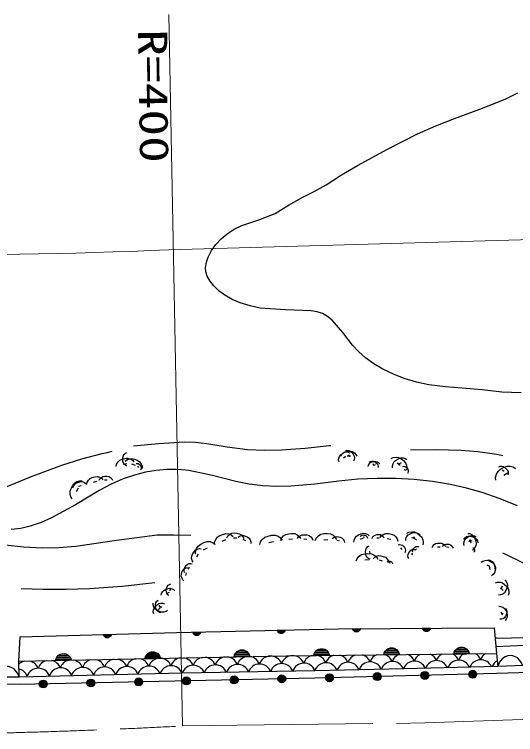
# Model space of a CAD drawing. Units: millimetres, scale not verified. Extents: x 40000 to 680000, y 20000 to 380000.
# Drawn here: x 475584 to 507175, y 285335 to 330701 of the extents above; entities that cross this region are included whole.
import ezdxf
from ezdxf.enums import TextEntityAlignment as Align

# ---------------------------------------------------------------- set-up
doc = ezdxf.new("R2010")
doc.units = ezdxf.units.MM
doc.header["$LTSCALE"] = 1000
doc.linetypes.add('CHAIN', pattern=[18.5, 12, -1.5, 3.5, -1.5])
for name, color, linetype, lineweight in [('M-BGD', 7, 'Continuous', 25), ('M-BGD-HTXT', 7, 'Continuous', 13), ('M-BMK', 2, 'CHAIN', 13)]:
    doc.layers.add(name, color=color, linetype=linetype, lineweight=lineweight)
doc.styles.add('ＭＳ ゴシック', font='')
doc.styles.get('ＭＳ ゴシック').set_extended_font_data('MS Gothic')

# ---------------------------------------------------------------- blocks, each defined once
blk = doc.blocks.new('BUHIN13')
at = {"layer": 'M-BGD'}
blk.add_lwpolyline([(-1, 795), (-184, 735), (-339, 640), (-513, 485), (-609, 309), (-668, 123), (-668, -124), (-608, -311), (-512, -486), (-337, -640), (-182, -732), (1, -795)], dxfattribs=at)
blk = doc.blocks.new('BUHIN14')
at = {"layer": 'M-BGD'}
blk.add_lwpolyline([(-25, 773), (-201, 709), (-349, 612), (-514, 455), (-601, 282), (-653, 99), (-645, -141), (-582, -321), (-483, -488), (-308, -633), (-155, -717), (25, -773)], dxfattribs=at)
blk = doc.blocks.new('BUHIN45')
at = {"layer": 'M-BGD'}
for p, q in [((-57, -476), (-68, 474)), ((-377, 181), (-373, -192)), ((-309, -306), (-316, 299)), ((-254, 362), (-246, -365)), ((-183, -415), (-192, 408)), ((-130, 449), (-120, -451))]:
    blk.add_line(p, q, dxfattribs=at)
blk.add_lwpolyline([(6, -500), (-110, -461), (-208, -405), (-319, -309), (-380, -199), (-419, -82), (-421, 73), (-385, 191), (-326, 301), (-217, 400), (-120, 461), (-6, 500)], close=True, dxfattribs=at)
blk = doc.blocks.new('BUHIN46')
at = {"layer": 'M-BGD'}
for p, q in [((-52, -476), (-73, 474)), ((-379, 177), (-371, -196)), ((-306, -309), (-319, 296)), ((-258, 359), (-242, -368)), ((-178, -416), (-196, 406)), ((-135, 447), (-115, -453))]:
    blk.add_line(p, q, dxfattribs=at)
blk.add_lwpolyline([(11, -500), (-105, -462), (-204, -407), (-316, -312), (-378, -203), (-418, -87), (-422, 68), (-387, 187), (-329, 298), (-221, 398), (-125, 460), (-11, 500)], close=True, dxfattribs=at)
blk = doc.blocks.new('BUHIN47')
at = {"layer": 'M-BGD'}
for p, q in [((30, 238), (33, -237)), ((64, -225), (61, 225)), ((92, 207), (95, -204)), ((126, -182), (124, 182)), ((155, 152), (157, -150)), ((188, -91), (187, 95))]:
    blk.add_line(p, q, dxfattribs=at)
blk.add_lwpolyline([(-2, 250), (56, 230), (105, 202), (160, 154), (191, 99), (210, 40), (210, -37), (192, -96), (162, -151), (108, -201), (59, -231), (2, -250)], close=True, dxfattribs=at)
blk = doc.blocks.new('BUHIN48')
at = {"layer": 'M-BGD'}
for p, q in [((25, 238), (37, -237)), ((68, -223), (57, 226)), ((89, 209), (99, -203)), ((129, -179), (120, 184)), ((152, 155), (160, -147)), ((190, -88), (185, 98))]:
    blk.add_line(p, q, dxfattribs=at)
blk.add_lwpolyline([(-6, 250), (52, 231), (101, 204), (157, 156), (189, 102), (209, 44), (211, -34), (194, -93), (165, -148), (111, -199), (63, -230), (6, -250)], close=True, dxfattribs=at)
blk = doc.blocks.new('BUHIN162')
at = {"layer": 'M-BGD'}
for radius in [249, 220, 191, 161, 132, 97.5, 67.5, 38.8, 7.5]:
    blk.add_circle((0, 0), radius, dxfattribs=at)
blk = doc.blocks.new('BUHIN163')
at = {"layer": 'M-BGD'}
for radius in [249, 220, 191, 161, 132, 97.5, 67.5, 38.8, 7.5]:
    blk.add_circle((0, 0), radius, dxfattribs=at)
blk = doc.blocks.new('BUHIN739')
at = {"layer": 'M-BGD'}
blk.add_line((-23, 85), (23, -85), dxfattribs=at)
blk.add_lwpolyline([(113, -424), (10, -403), (-101, -334), (-182, -253), (-237, -134), (-271, -7), (-285, 132), (-255, 249), (-192, 353), (-113, 424)], dxfattribs=at)
blk = doc.blocks.new('BUHIN314')
at = {"layer": 'M-BGD'}
blk.add_line((0, 85), (0, -85), dxfattribs=at)
blk.add_lwpolyline([(0, -424), (-91, -379), (-178, -286), (-233, -191), (-254, -66), (-254, 61), (-233, 195), (-176, 296), (-91, 377), (0, 424)], dxfattribs=at)
blk = doc.blocks.new('BUHIN313')
at = {"layer": 'M-BGD'}
blk.add_line((-57, 45), (57, -45), dxfattribs=at)
blk.add_lwpolyline([(283, -226), (204, -263), (96, -271), (3, -257), (-92, -205), (-176, -137), (-254, -52), (-292, 41), (-300, 140), (-283, 226)], dxfattribs=at)
blk = doc.blocks.new('BUHIN237')
at = {"layer": 'M-BGD'}
blk.add_line((-62, 124), (62, -124), dxfattribs=at)
blk.add_lwpolyline([(311, -621), (145, -623), (-51, -550), (-201, -451), (-324, -283), (-418, -97), (-485, 114), (-476, 306), (-411, 486), (-311, 621)], dxfattribs=at)
blk = doc.blocks.new('BUHIN387')
at = {"layer": 'M-BGD'}
blk.add_line((-51, 119), (51, -119), dxfattribs=at)
blk.add_lwpolyline([(255, -593), (101, -585), (-77, -507), (-211, -407), (-316, -245), (-393, -67), (-443, 133), (-424, 309), (-354, 473), (-255, 593)], dxfattribs=at)
blk = doc.blocks.new('BUHIN455')
at = {"layer": 'M-BGD'}
blk.add_line((6, 107), (-6, -107), dxfattribs=at)
blk.add_lwpolyline([(-28, -537), (-140, -474), (-244, -351), (-308, -226), (-326, -67), (-318, 94), (-282, 262), (-203, 387), (-91, 484), (28, 537)], dxfattribs=at)
blk = doc.blocks.new('BUHIN793')
at = {"layer": 'M-BGD'}
blk.add_line((-34, 90), (34, -90), dxfattribs=at)
blk.add_lwpolyline([(170, -452), (55, -441), (-75, -376), (-172, -297), (-245, -172), (-296, -36), (-327, 114), (-306, 246), (-248, 366), (-170, 452)], dxfattribs=at)
blk = doc.blocks.new('BUHIN589')
at = {"layer": 'M-BGD'}
blk.add_line((11, 68), (-11, -68), dxfattribs=at)
blk.add_lwpolyline([(-56, -339), (-123, -291), (-180, -205), (-212, -122), (-212, -19), (-195, 83), (-161, 187), (-101, 261), (-23, 314), (56, 339)], dxfattribs=at)
blk = doc.blocks.new('BUHIN385')
at = {"layer": 'M-BGD'}
blk.add_line((22, 96), (-22, -96), dxfattribs=at)
blk.add_lwpolyline([(-112, -480), (-204, -406), (-278, -277), (-315, -154), (-306, -7), (-272, 137), (-212, 283), (-121, 383), (-3, 452), (112, 480)], dxfattribs=at)
blk = doc.blocks.new('BUHIN266')
at = {"layer": 'M-BGD'}
blk.add_line((0, 102), (0, -102), dxfattribs=at)
blk.add_lwpolyline([(1, -508), (-109, -455), (-213, -343), (-279, -229), (-305, -79), (-305, 73), (-280, 234), (-211, 356), (-110, 452), (-1, 508)], dxfattribs=at)
blk = doc.blocks.new('BUHIN554')
at = {"layer": 'M-BGD'}
blk.add_line((34, 57), (-34, -57), dxfattribs=at)
blk.add_lwpolyline([(-169, -283), (-212, -217), (-233, -120), (-232, -34), (-196, 58), (-145, 142), (-78, 223), (1, 268), (90, 288), (169, 283)], dxfattribs=at)
blk = doc.blocks.new('BUHIN340')
at = {"layer": 'M-BGD'}
blk.add_line((73, 96), (-73, -96), dxfattribs=at)
blk.add_lwpolyline([(-367, -481), (-432, -351), (-449, -170), (-429, -15), (-345, 146), (-235, 290), (-96, 423), (57, 489), (223, 507), (367, 481)], dxfattribs=at)
blk = doc.blocks.new('BUHIN768')
at = {"layer": 'M-BGD'}
blk.add_line((45, 28), (-45, -28), dxfattribs=at)
blk.add_lwpolyline([(-226, -141), (-233, -78), (-212, -1), (-179, 61), (-120, 114), (-52, 156), (26, 189), (99, 193), (171, 174), (226, 141)], dxfattribs=at)

msp = doc.modelspace()

# ---------------------------------------------------------------- linework, layer by layer
at = {"layer": 'M-BGD'}
for p, q in [((482674, 302761), (482674, 302591)), ((496454, 302860), (496318, 302747)), ((496751, 302831), (496649, 302966)), ((482670, 302396), (482445, 302339)), ((483210, 302280), (482993, 302370)), ((483427, 302170), (483371, 302249)), ((498317, 302324), (498170, 302290)), ((499957, 302451), (499776, 302349)), ((506450, 301900), (506337, 302001)), ((506674, 301805), (506425, 301658)), ((480761, 301272), (480558, 301216)), ((479603, 300858), (479479, 300632)), ((490164, 297538), (490005, 297617)), ((493122, 297639), (492873, 297616)), ((494009, 297619), (493817, 297641)), ((495349, 297602), (495078, 297591)), ((497563, 297703), (497371, 297624)), ((497658, 297752), (497567, 297775)), ((498573, 297717), (498424, 297705)), ((499306, 297619), (499080, 297664)), ((500921, 297580), (500718, 297726)), ((504368, 297403), (504300, 297606)), ((491906, 297472), (491624, 297415)), ((496081, 297523), (495923, 297568)), ((502423, 297151), (502253, 297140)), ((504369, 297584), (504222, 297471)), ((504438, 297515), (504258, 297560)), ((487157, 296705), (487056, 296535)), ((497973, 296889), (497985, 296720)), ((500026, 296988), (499947, 297090)), ((500683, 296765), (500603, 296652)), ((500926, 297027), (500847, 296959)), ((504508, 296935), (504497, 296992)), ((497941, 296339), (497670, 296316)), ((499288, 296133), (499220, 296156)), ((505553, 295922), (505373, 296013)), ((505574, 295741), (505529, 295945)), ((486408, 295524), (486363, 295354)), ((485400, 294534), (485377, 294387)), ((506382, 294419), (506223, 294577)), ((506265, 294505), (506344, 294697)), ((485348, 294280), (485179, 294224)), ((484779, 293318), (484644, 293194)), ((484698, 293442), (484879, 293352)), ((484712, 293481), (484746, 293323)), ((506352, 292875), (506273, 293056)), ((506326, 292870), (506394, 293006)), ((475951, 291491), (485803, 291760)), ((485803, 291760), (496018, 292003)), ((496018, 292003), (505816, 292057)), ((505816, 292057), (505978, 290440)), ((475857, 289955), (475951, 291491)), ((481681, 291617), (481206, 291604)), ((481219, 291573), (481669, 291585)), ((481651, 291553), (481240, 291542)), ((481264, 291511), (481627, 291521)), ((481598, 291489), (481296, 291481)), ((481355, 291451), (481541, 291456)), ((492743, 290305), (505978, 290440)), ((505978, 290440), (506059, 289631)), ((475857, 289955), (492743, 290305)), ((475876, 288959), (475857, 289955)), ((500129, 289469), (494522, 289362)), ((506059, 289631), (500129, 289469)), ((513789, 289874), (506059, 289631)), ((486156, 289202), (475876, 288959)), ((494522, 289362), (486156, 289202)), ((475876, 288959), (469514, 288959))]:
    msp.add_line(p, q, dxfattribs=at)
for points in [[(507523, 306871), (506300, 306903), (505063, 307060), (503813, 307158), (502759, 307236), (501706, 307375), (500930, 307540), (500160, 307766), (499469, 308034), (498799, 308359), (498242, 308686), (497712, 309069), (497284, 309448), (496893, 309876), (496289, 310662), (495615, 311437), (495323, 311674), (494995, 311861), (494658, 311971), (494292, 312025), (492669, 312085), (491065, 312205), (490436, 312343), (489814, 312541), (489316, 312748), (488838, 313014), (488481, 313277), (488144, 313601), (487913, 313898), (487739, 314220), (487657, 314484), (487634, 314766), (487682, 315089), (487792, 315407), (488011, 315819), (488283, 316199), (488616, 316559), (488996, 316880), (489436, 317168), (489914, 317409), (490987, 317764), (492024, 318170), (492853, 318694), (493713, 319165), (494487, 319541), (495230, 319968), (496209, 320602), (497219, 321185), (499092, 322211), (500997, 323184), (502139, 323689), (503314, 324142), (504921, 324727), (506515, 325372), (507315, 325761)], [(483084, 303520), (484680, 303679), (486286, 303779), (486993, 303758), (487705, 303677), (488985, 303457), (490284, 303296), (491341, 303259), (492411, 303282), (493913, 303379), (495415, 303536), (495473, 303543), (495532, 303550)], [(470366, 299614), (471560, 299826), (472738, 300096), (473697, 300401), (474649, 300768), (476602, 301569), (478572, 302311), (479829, 302702), (481116, 303038), (481427, 303115), (481738, 303191)], [(482674, 302252), (482583, 302297), (482496, 302390), (482441, 302485), (482420, 302610), (482420, 302737), (482441, 302871), (482499, 302973), (482583, 303053), (482674, 303100)], [(496047, 302521), (496022, 302624), (496039, 302755), (496078, 302863), (496164, 302963), (496266, 303048), (496387, 303120), (496506, 303142), (496627, 303128), (496725, 303086)], [(496446, 303238), (496545, 303257), (496671, 303234), (496772, 303191), (496864, 303104), (496940, 303002), (497003, 302883), (497019, 302767), (496999, 302652), (496954, 302560)], [(500558, 303281), (502153, 303296), (503749, 303251), (504792, 303164), (505836, 303015), (506099, 302969), (506361, 302922)], [(481993, 302227), (482022, 302363), (482117, 302510), (482226, 302615), (482385, 302685), (482555, 302727), (482740, 302743), (482894, 302701), (483030, 302615), (483122, 302509)], [(482558, 302551), (482664, 302644), (482830, 302706), (482981, 302726), (483153, 302686), (483316, 302618), (483476, 302520), (483576, 302392), (483634, 302241), (483645, 302099)], [(499415, 302146), (499408, 302270), (499455, 302418), (499524, 302534), (499644, 302632), (499780, 302708), (499935, 302765), (500078, 302765), (500214, 302723), (500319, 302654)], [(483258, 302407), (483315, 302417), (483387, 302402), (483444, 302376), (483496, 302325), (483538, 302265), (483573, 302196), (483580, 302130), (483567, 302064), (483540, 302012)], [(497877, 302223), (497897, 302311), (497960, 302404), (498032, 302471), (498136, 302515), (498246, 302540), (498366, 302548), (498466, 302519), (498552, 302462), (498611, 302392)], [(505928, 301364), (505914, 301537), (505976, 301745), (506068, 301908), (506233, 302048), (506419, 302158), (506633, 302242), (506832, 302247), (507023, 302192), (507171, 302099)], [(506111, 302205), (506195, 302239), (506309, 302241), (506406, 302220), (506502, 302159), (506587, 302083), (506663, 301989), (506697, 301890), (506699, 301785), (506676, 301696)], [(507301, 299754), (506198, 300195), (505065, 300583), (504076, 300865), (503061, 301090), (501936, 301272), (500791, 301395), (499623, 301462), (498442, 301469), (497232, 301416), (496025, 301302), (494515, 301113), (493004, 300985), (492123, 300968), (491232, 301012), (490385, 301113), (489538, 301277), (488065, 301648), (486571, 301963), (485893, 302029), (485209, 302034), (484527, 301979), (483853, 301864), (483147, 301683), (482449, 301441), (481680, 301103), (480926, 300705), (479439, 299814), (477928, 298981), (477265, 298694), (476580, 298465), (475987, 298327), (475374, 298247)], [(536452, 301699), (535260, 300807), (534374, 300228), (533447, 299695), (532430, 299182), (531387, 298724), (530006, 298199), (528594, 297727), (526786, 297174), (524966, 296680), (523570, 296391), (522153, 296159), (518038, 295576), (513917, 295054), (512958, 295032), (511999, 295071), (511094, 295166), (510187, 295322), (509372, 295521), (508566, 295779), (507599, 296178), (506646, 296637), (506512, 296704), (506378, 296771)], [(479230, 300180), (479141, 300306), (479094, 300494), (479090, 300662), (479154, 300844), (479247, 301014), (479373, 301176), (479524, 301270), (479696, 301315), (479851, 301310)], [(480151, 301103), (480174, 301227), (480257, 301362), (480353, 301460), (480496, 301527), (480648, 301569), (480816, 301588), (480957, 301554), (481082, 301479), (481168, 301385)], [(500311, 298020), (500443, 298091), (500630, 298114), (500792, 298098), (500961, 298015), (501113, 297905), (501255, 297764), (501328, 297607), (501351, 297435), (501328, 297286)], [(475002, 297280), (476161, 297164), (477326, 297108), (478395, 297129), (479464, 297210), (482022, 297593), (484573, 297914), (485629, 297929), (486700, 297908)], [(489689, 297775), (489773, 297840), (489901, 297877), (490015, 297884), (490142, 297845), (490260, 297786), (490375, 297704), (490443, 297603), (490479, 297487), (490480, 297380)], [(491059, 297302), (491103, 297469), (491229, 297645), (491370, 297768), (491571, 297845), (491783, 297888), (492012, 297897), (492201, 297836), (492363, 297721), (492471, 297585)], [(492376, 297571), (492429, 297711), (492554, 297850), (492687, 297944), (492867, 297992), (493054, 298009), (493252, 297995), (493409, 297925), (493538, 297811), (493619, 297684)], [(493432, 297686), (493495, 297784), (493612, 297870), (493728, 297919), (493872, 297927), (494016, 297910), (494165, 297868), (494272, 297790), (494352, 297683), (494393, 297574)], [(494535, 297568), (494600, 297717), (494744, 297862), (494893, 297957), (495091, 297999), (495295, 298007), (495509, 297982), (495676, 297897), (495810, 297767), (495891, 297625)], [(495606, 297658), (495672, 297732), (495782, 297788), (495886, 297814), (496008, 297800), (496127, 297766), (496246, 297711), (496326, 297630), (496378, 297530), (496397, 297432)], [(496987, 297466), (496995, 297590), (497060, 297732), (497143, 297838), (497274, 297921), (497418, 297980), (497579, 298018), (497721, 298001), (497852, 297943), (497948, 297861)], [(497387, 297820), (497422, 297863), (497484, 297897), (497542, 297913), (497611, 297908), (497679, 297891), (497747, 297862), (497794, 297818), (497826, 297762), (497838, 297707)], [(498125, 297683), (498158, 297766), (498234, 297849), (498315, 297904), (498423, 297931), (498535, 297939), (498655, 297930), (498748, 297886), (498825, 297817), (498872, 297739)], [(498628, 297754), (498711, 297864), (498859, 297955), (499000, 298003), (499173, 297998), (499342, 297964), (499515, 297900), (499635, 297797), (499720, 297662), (499758, 297528)], [(503896, 297651), (503968, 297736), (504090, 297804), (504207, 297837), (504346, 297826), (504481, 297792), (504618, 297734), (504711, 297646), (504775, 297534), (504800, 297425)], [(503929, 297246), (503907, 297354), (503929, 297492), (503975, 297603), (504069, 297704), (504180, 297789), (504309, 297860), (504436, 297878), (504562, 297858), (504663, 297810)], [(504164, 298013), (504291, 297996), (504433, 297919), (504537, 297827), (504613, 297685), (504663, 297533), (504691, 297364), (504664, 297219), (504594, 297089), (504503, 296996)], [(498007, 296381), (497913, 296419), (497820, 296506), (497759, 296598), (497729, 296722), (497721, 296849), (497733, 296984), (497783, 297089), (497863, 297175), (497951, 297228)], [(499788, 297293), (499864, 297309), (499959, 297294), (500037, 297262), (500108, 297197), (500167, 297121), (500217, 297031), (500230, 296943), (500217, 296855), (500184, 296785)], [(500689, 296824), (500673, 296884), (500682, 296962), (500705, 297026), (500754, 297085), (500814, 297136), (500884, 297180), (500955, 297194), (501026, 297186), (501084, 297162)], [(501915, 297117), (501953, 297211), (502040, 297305), (502132, 297366), (502256, 297395), (502383, 297404), (502518, 297392), (502623, 297341), (502709, 297262), (502762, 297174)], [(486852, 296196), (486788, 296296), (486757, 296441), (486759, 296569), (486813, 296707), (486889, 296834), (486990, 296955), (487109, 297022), (487242, 297052), (487361, 297044)], [(497128, 296271), (497187, 296423), (497324, 296574), (497469, 296675), (497666, 296726), (497870, 296743), (498086, 296726), (498257, 296648), (498397, 296524), (498483, 296384)], [(500445, 296426), (500405, 296498), (500391, 296601), (500399, 296690), (500443, 296783), (500502, 296868), (500579, 296947), (500664, 296988), (500758, 297002), (500841, 296991)], [(504475, 297105), (504508, 297096), (504543, 297071), (504568, 297043), (504583, 297002), (504592, 296960), (504593, 296914), (504581, 296876), (504558, 296844), (504531, 296822)], [(499084, 296201), (499114, 296232), (499163, 296254), (499209, 296263), (499261, 296255), (499312, 296238), (499363, 296212), (499396, 296176), (499417, 296131), (499423, 296088)], [(505011, 296194), (505107, 296267), (505253, 296310), (505384, 296318), (505529, 296274), (505664, 296206), (505795, 296112), (505873, 295997), (505914, 295864), (505915, 295742)], [(505439, 296351), (505560, 296322), (505689, 296234), (505781, 296134), (505839, 295990), (505873, 295837), (505883, 295671), (505842, 295534), (505762, 295415), (505665, 295334)], [(486272, 295015), (486193, 295084), (486131, 295201), (486101, 295311), (486114, 295441), (486147, 295568), (486204, 295696), (486289, 295783), (486395, 295840), (486498, 295863)], [(484426, 294886), (482371, 294673), (480309, 294519), (478852, 294470), (477395, 294482), (476707, 294503), (476019, 294527)], [(505907, 294893), (506034, 294937), (506202, 294931), (506342, 294893), (506478, 294796), (506597, 294678), (506702, 294534), (506743, 294385), (506739, 294231), (506698, 294102)], [(506502, 295082), (506585, 294989), (506640, 294843), (506657, 294709), (506623, 294557), (506564, 294413), (506478, 294272), (506365, 294183), (506232, 294132), (506107, 294121)], [(484840, 294111), (484854, 294217), (484918, 294335), (484995, 294422), (485113, 294485), (485240, 294527), (485381, 294550), (485502, 294527), (485610, 294469), (485687, 294393)], [(485332, 294094), (485259, 294144), (485196, 294237), (485161, 294327), (485159, 294438), (485176, 294548), (485212, 294661), (485276, 294741), (485360, 294800), (485445, 294828)], [(567304, 294262), (561746, 293167), (559528, 292642), (552793, 291594), (546215, 290828), (532624, 289981), (513768, 289416), (505980, 289174), (494527, 288892), (475891, 288489), (469521, 288569), (463190, 288811), (454801, 289093), (448591, 289335), (443771, 289577), (437641, 289618), (430544, 289698), (411417, 289093), (398471, 288650), (393148, 288408), (386207, 288206)], [(536565, 294130), (534228, 293707), (529257, 293334), (524275, 293001), (520258, 292679), (516251, 292297), (513602, 291909), (510939, 291580), (508538, 291458), (506121, 291397), (506001, 291401), (505882, 291405)], [(485240, 293171), (485144, 293098), (484998, 293055), (484867, 293047), (484723, 293091), (484587, 293159), (484456, 293253), (484378, 293368), (484338, 293501), (484336, 293623)], [(484373, 292946), (484341, 293051), (484352, 293189), (484388, 293303), (484473, 293412), (484574, 293505), (484697, 293586), (484820, 293614), (484946, 293606), (485051, 293567)], [(484814, 293007), (484720, 293030), (484620, 293100), (484550, 293178), (484505, 293290), (484480, 293409), (484473, 293538), (484506, 293644), (484569, 293736), (484644, 293798)], [(506114, 293418), (506232, 293413), (506368, 293354), (506472, 293278), (506553, 293155), (506612, 293019), (506652, 292867), (506638, 292732), (506585, 292606), (506510, 292514)], [(506529, 293277), (506584, 293205), (506617, 293096), (506623, 292998), (506590, 292889), (506539, 292787), (506468, 292689), (506382, 292631), (506282, 292600), (506190, 292599)], [(505933, 290889), (508643, 291006), (511361, 291063), (513070, 291108), (514784, 291213), (518168, 291575), (521560, 291877), (524047, 292115), (526534, 292293), (527389, 292348), (528238, 292414)]]:
    msp.add_lwpolyline(points, dxfattribs=at)
msp.add_lwpolyline([(481692, 291648), (481674, 291590), (481647, 291541), (481599, 291484), (481545, 291453), (481487, 291432), (481410, 291430), (481350, 291447), (481295, 291476), (481244, 291530), (481213, 291577), (481193, 291634)], close=True, dxfattribs=at)
for centre, start, end in [((497307, 289645), 108.6547, 160.912), ((497307, 289645), 21.2773, 72.5121), ((498701, 289672), 111.5288, 160.912), ((498701, 289672), 21.2773, 69.6381), ((500096, 289698), 114.0674, 160.912), ((500096, 289698), 21.2773, 67.0995), ((501490, 289725), 116.3699, 160.912), ((501490, 289725), 21.2773, 64.797), ((502884, 289752), 118.4949, 160.912), ((502884, 289752), 21.2773, 62.672), ((504279, 289778), 120.4805, 160.912), ((504279, 289778), 21.2773, 60.6863), ((505673, 289805), 122.353, 160.912), ((476391, 289245), 105.4497, 135.5563), ((476391, 289245), 21.2773, 76.9277), ((477785, 289272), 104.7144, 160.912), ((477785, 289272), 21.2773, 77.6631), ((479179, 289299), 103.9375, 160.912), ((479179, 289299), 21.2773, 78.4399), ((480574, 289325), 103.111, 160.912), ((480574, 289325), 21.2773, 79.2665), ((481968, 289352), 102.2237, 160.912), ((481968, 289352), 21.2773, 80.1537), ((483363, 289379), 101.2596, 160.912), ((483363, 289379), 21.2773, 81.1178), ((484757, 289405), 100.1941, 160.912), ((484757, 289405), 21.2773, 82.1834), ((486151, 289432), 98.9855, 160.912), ((486151, 289432), 21.2773, 83.392), ((487546, 289459), 97.5531, 160.912), ((487546, 289459), 21.2773, 84.8243), ((488940, 289485), 95.6877, 160.912), ((488940, 289485), 21.2773, 86.6898), ((490335, 289512), 21.2773, 160.912), ((491729, 289539), 21.2773, 160.912), ((493124, 289565), 21.2773, 160.912), ((494518, 289592), 100.7914, 160.912), ((494518, 289592), 21.2773, 80.3755), ((495912, 289619), 105.2488, 160.912), ((496619, 289145), 21.3054, 160.898), ((495912, 289619), 21.2773, 75.9181), ((498013, 289172), 21.3195, 160.8839), ((499407, 289199), 21.3335, 160.8699), ((500802, 289225), 22.2496, 160.8558), ((502197, 289252), 23.1907, 159.9337), ((503591, 289278), 24.1381, 158.9864), ((504985, 289305), 25.0918, 158.0326), ((506380, 289332), 118.6409, 157.0718), ((475703, 288746), 21.2773, 77.3149), ((477097, 288772), 21.2773, 160.912), ((478491, 288799), 21.2773, 160.912), ((479886, 288825), 21.2773, 160.912), ((481280, 288852), 21.2773, 160.912), ((482675, 288879), 21.2773, 160.912), ((484069, 288905), 21.2773, 160.912), ((485463, 288932), 21.2773, 160.912), ((486858, 288959), 21.2773, 160.912), ((488253, 288985), 21.2773, 160.912), ((489647, 289012), 21.2773, 160.912), ((491041, 289039), 21.2773, 160.912), ((492436, 289065), 21.2773, 160.912), ((493830, 289092), 21.2773, 160.912), ((495224, 289119), 21.2914, 160.912)]:
    msp.add_arc(centre, 743, start, end, dxfattribs=at)
at = {"layer": 'M-BGD-HTXT'}
for p, q in [((485320, 330701), (486176, 285877)), ((485315, 315865), (533000, 317234))]:
    msp.add_line(p, q, dxfattribs=at)
msp.add_arc((470151, 685554), 370000, 266.53764, 272.34877, dxfattribs=at)
at = {"layer": 'M-BMK'}
for p, q in [((501447, 286066), (513395, 286485)), ((486176, 285877), (501447, 286066))]:
    msp.add_line(p, q, dxfattribs=at)
msp.add_arc((465040, 685318), 400000, 270.5318, 273.02881, dxfattribs=at)

# ---------------------------------------------------------------- block references
at = {"rotation": 269.94175}
for name, p in [('BUHIN266', (496657, 302878)), ('BUHIN340', (499811, 302356)), ('BUHIN554', (498228, 302328)), ('BUHIN768', (500216, 302001)), ('BUHIN739', (479718, 300987)), ('BUHIN314', (481351, 301352)), ('BUHIN793', (500702, 297738)), ('BUHIN387', (488780, 297555)), ('BUHIN455', (489507, 297710)), ('BUHIN237', (487613, 297013)), ('BUHIN589', (502893, 297128)), ('BUHIN385', (498683, 296292)), ('BUHIN313', (486557, 295815)), ('BUHIN48', (487076, 291791)), ('BUHIN48', (492400, 291917)), ('BUHIN47', (497146, 292009)), ('BUHIN47', (501558, 292034)), ('BUHIN45', (503772, 290417)), ('BUHIN46', (478671, 290013)), ('BUHIN46', (484300, 290130)), ('BUHIN46', (489929, 290247)), ('BUHIN45', (494949, 290327)), ('BUHIN45', (499361, 290372)), ('BUHIN14', (506832, 289655)), ('BUHIN13', (475080, 288959)), ('BUHIN163', (489431, 288782)), ('BUHIN163', (492438, 288847)), ('BUHIN162', (495445, 288914)), ('BUHIN162', (498453, 288989)), ('BUHIN162', (501460, 289063)), ('BUHIN162', (504467, 289137)), ('BUHIN163', (477401, 288521)), ('BUHIN163', (480409, 288586)), ('BUHIN163', (483416, 288651)), ('BUHIN163', (486423, 288717))]:
    msp.add_blockref(name, p, dxfattribs=at)

# ---------------------------------------------------------------- texts
at = {"layer": 'M-BGD-HTXT', "style": 'ＭＳ ゴシック', "width": 1.35}
msp.add_text('R=400', height=1833, rotation=270.9, dxfattribs=at).set_placement((482827, 329745), align=Align.BOTTOM_LEFT)

doc.saveas('drawing.dxf')
